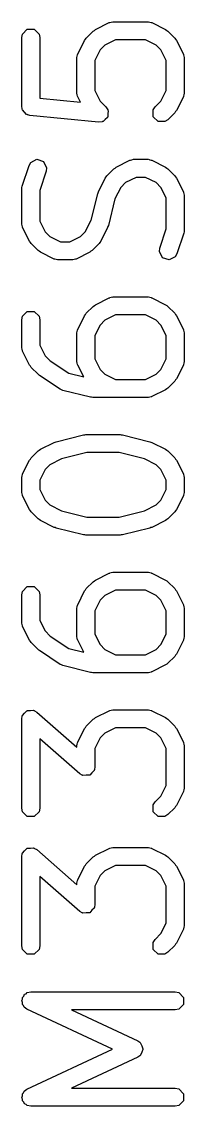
# Model space of a CAD drawing. Header units: inches. Extents: x -1.73 to 1.98, y -0.03 to 4.65.
# Drawn here: x -0.1766 to -0.1411, y 1.6639 to 1.9004 of the extents above; entities that cross this region are included whole.
import ezdxf

# ---------------------------------------------------------------- set-up
doc = ezdxf.new("R2010")
doc.units = ezdxf.units.IN
doc.header["$MEASUREMENT"] = 0
doc.layers.add('BLACK', color=250, linetype='CONTINUOUS')

msp = doc.modelspace()

# ---------------------------------------------------------------- linework, layer by layer
at = {"layer": 'BLACK', "linetype": 'CONTINUOUS'}
for p, q in [((-0.17643, 1.89764), (-0.17536, 1.89871)), ((-0.17536, 1.89871), (-0.17386, 1.89871)), ((-0.17386, 1.89871), (-0.17279, 1.89764)), ((-0.161, 1.89828), (-0.16074, 1.89846)), ((-0.16074, 1.89846), (-0.16049, 1.89865)), ((-0.16049, 1.89865), (-0.15749, 1.90015)), ((-0.15749, 1.90015), (-0.1574, 1.90017)), ((-0.1574, 1.90017), (-0.15737, 1.90021)), ((-0.15737, 1.90021), (-0.15706, 1.90027)), ((-0.15706, 1.90027), (-0.15675, 1.90035)), ((-0.15675, 1.90035), (-0.15671, 1.90034)), ((-0.15671, 1.90034), (-0.15661, 1.90036)), ((-0.15661, 1.90036), (-0.14911, 1.90036)), ((-0.14911, 1.90036), (-0.14902, 1.90034)), ((-0.14902, 1.90034), (-0.14897, 1.90035)), ((-0.14897, 1.90035), (-0.14867, 1.90027)), ((-0.14867, 1.90027), (-0.14836, 1.90021)), ((-0.14836, 1.90021), (-0.14833, 1.90017)), ((-0.14833, 1.90017), (-0.14823, 1.90015)), ((-0.14823, 1.90015), (-0.14523, 1.89865)), ((-0.14523, 1.89865), (-0.14498, 1.89846)), ((-0.14498, 1.89846), (-0.14472, 1.89828)), ((-0.17658, 1.89689), (-0.17643, 1.89764)), ((-0.17658, 1.88189), (-0.17658, 1.89689)), ((-0.17279, 1.89764), (-0.17264, 1.89689)), ((-0.17264, 1.89689), (-0.17264, 1.88367)), ((-0.16437, 1.89327), (-0.16287, 1.89627)), ((-0.16287, 1.89627), (-0.16268, 1.89652)), ((-0.16268, 1.89652), (-0.1625, 1.89678)), ((-0.1625, 1.89678), (-0.161, 1.89828)), ((-0.15615, 1.89642), (-0.15845, 1.89527)), ((-0.14958, 1.89642), (-0.15615, 1.89642)), ((-0.14728, 1.89527), (-0.14958, 1.89642)), ((-0.14472, 1.89828), (-0.14322, 1.89678)), ((-0.14322, 1.89678), (-0.14305, 1.89652)), ((-0.14305, 1.89652), (-0.14285, 1.89627)), ((-0.14285, 1.89627), (-0.14135, 1.89327)), ((-0.15949, 1.89422), (-0.16064, 1.89192)), ((-0.15845, 1.89527), (-0.15949, 1.89422)), ((-0.14623, 1.89422), (-0.14728, 1.89527)), ((-0.14508, 1.89192), (-0.14623, 1.89422)), ((-0.16458, 1.89253), (-0.16449, 1.89283)), ((-0.16456, 1.89249), (-0.16458, 1.89253)), ((-0.16458, 1.89239), (-0.16456, 1.89249)), ((-0.16458, 1.88489), (-0.16458, 1.89239)), ((-0.16449, 1.89283), (-0.16443, 1.89314)), ((-0.16443, 1.89314), (-0.1644, 1.89317)), ((-0.1644, 1.89317), (-0.16437, 1.89327)), ((-0.16064, 1.89192), (-0.16064, 1.88535)), ((-0.14508, 1.88535), (-0.14508, 1.89192)), ((-0.14135, 1.89327), (-0.14133, 1.89317)), ((-0.14133, 1.89317), (-0.1413, 1.89314)), ((-0.1413, 1.89314), (-0.14123, 1.89283)), ((-0.14123, 1.89283), (-0.14115, 1.89253)), ((-0.14115, 1.89253), (-0.14117, 1.89249)), ((-0.14117, 1.89249), (-0.14115, 1.89239)), ((-0.14115, 1.89239), (-0.14115, 1.88489)), ((-0.16456, 1.88479), (-0.16458, 1.88489)), ((-0.16458, 1.88475), (-0.16456, 1.88479)), ((-0.16449, 1.88445), (-0.16458, 1.88475)), ((-0.16443, 1.88414), (-0.16449, 1.88445)), ((-0.16064, 1.88535), (-0.15949, 1.88306)), ((-0.14623, 1.88306), (-0.14508, 1.88535)), ((-0.14123, 1.88445), (-0.1413, 1.88414)), ((-0.14115, 1.88475), (-0.14123, 1.88445)), ((-0.14115, 1.88489), (-0.14117, 1.88479)), ((-0.14117, 1.88479), (-0.14115, 1.88475)), ((-0.17649, 1.88142), (-0.17658, 1.88189)), ((-0.17264, 1.88367), (-0.16376, 1.88278)), ((-0.1644, 1.8841), (-0.16443, 1.88414)), ((-0.16437, 1.88401), (-0.1644, 1.8841)), ((-0.16376, 1.88278), (-0.16437, 1.88401)), ((-0.15949, 1.88306), (-0.15822, 1.88178)), ((-0.14751, 1.88178), (-0.14623, 1.88306)), ((-0.14135, 1.88401), (-0.14285, 1.88101)), ((-0.14133, 1.8841), (-0.14135, 1.88401)), ((-0.1413, 1.88414), (-0.14133, 1.8841)), ((-0.1765, 1.88132), (-0.17649, 1.88142)), ((-0.17646, 1.88127), (-0.1765, 1.88132)), ((-0.17643, 1.88114), (-0.17646, 1.88127)), ((-0.17596, 1.88067), (-0.17643, 1.88114)), ((-0.17554, 1.88016), (-0.17596, 1.88067)), ((-0.17541, 1.88011), (-0.17554, 1.88016)), ((-0.17536, 1.88007), (-0.17541, 1.88011)), ((-0.17527, 1.88007), (-0.17536, 1.88007)), ((-0.17481, 1.87993), (-0.17527, 1.88007)), ((-0.15981, 1.87843), (-0.17481, 1.87993)), ((-0.15788, 1.87946), (-0.15839, 1.87904)), ((-0.15822, 1.88178), (-0.15779, 1.88114)), ((-0.15787, 1.87956), (-0.15788, 1.87946)), ((-0.15779, 1.87964), (-0.15787, 1.87956)), ((-0.15779, 1.88114), (-0.15779, 1.88104)), ((-0.15779, 1.88104), (-0.15773, 1.88096)), ((-0.15773, 1.88096), (-0.15779, 1.8803)), ((-0.15779, 1.8803), (-0.15779, 1.87964)), ((-0.14793, 1.88114), (-0.14751, 1.88178)), ((-0.14793, 1.87964), (-0.14793, 1.88114)), ((-0.14687, 1.87857), (-0.14793, 1.87964)), ((-0.14322, 1.8805), (-0.14472, 1.879)), ((-0.14305, 1.88076), (-0.14322, 1.8805)), ((-0.14285, 1.88101), (-0.14305, 1.88076)), ((-0.15904, 1.87851), (-0.15981, 1.87843)), ((-0.15896, 1.87857), (-0.15904, 1.87851)), ((-0.15886, 1.87857), (-0.15896, 1.87857)), ((-0.15839, 1.87904), (-0.15886, 1.87857)), ((-0.14536, 1.87857), (-0.14687, 1.87857)), ((-0.14472, 1.879), (-0.14536, 1.87857)), ((-0.1746, 1.86968), (-0.17325, 1.87036)), ((-0.17325, 1.87036), (-0.17182, 1.86988)), ((-0.15599, 1.86865), (-0.15299, 1.87015)), ((-0.15299, 1.87015), (-0.1529, 1.87018)), ((-0.1529, 1.87018), (-0.15287, 1.87021)), ((-0.15287, 1.87021), (-0.15256, 1.87027)), ((-0.15256, 1.87027), (-0.15225, 1.87036)), ((-0.15225, 1.87036), (-0.15221, 1.87034)), ((-0.15221, 1.87034), (-0.15211, 1.87036)), ((-0.15211, 1.87036), (-0.14911, 1.87036)), ((-0.14911, 1.87036), (-0.14902, 1.87034)), ((-0.14902, 1.87034), (-0.14897, 1.87036)), ((-0.14897, 1.87036), (-0.14867, 1.87027)), ((-0.14867, 1.87027), (-0.14836, 1.87021)), ((-0.14836, 1.87021), (-0.14833, 1.87018)), ((-0.14833, 1.87018), (-0.14823, 1.87015)), ((-0.14823, 1.87015), (-0.14523, 1.86865)), ((-0.17648, 1.86451), (-0.17498, 1.86901)), ((-0.17498, 1.86901), (-0.1746, 1.86968)), ((-0.17124, 1.86777), (-0.17264, 1.86357)), ((-0.17182, 1.86988), (-0.17115, 1.86853)), ((-0.17115, 1.86853), (-0.17124, 1.86777)), ((-0.158, 1.86678), (-0.1565, 1.86828)), ((-0.1565, 1.86828), (-0.15624, 1.86846)), ((-0.15624, 1.86846), (-0.15599, 1.86865)), ((-0.14523, 1.86865), (-0.14498, 1.86846)), ((-0.14498, 1.86846), (-0.14472, 1.86828)), ((-0.14472, 1.86828), (-0.14322, 1.86678)), ((-0.15987, 1.86327), (-0.15837, 1.86627)), ((-0.15837, 1.86627), (-0.15818, 1.86652)), ((-0.15818, 1.86652), (-0.158, 1.86678)), ((-0.15395, 1.86527), (-0.15499, 1.86423)), ((-0.15165, 1.86642), (-0.15395, 1.86527)), ((-0.14958, 1.86642), (-0.15165, 1.86642)), ((-0.14728, 1.86527), (-0.14958, 1.86642)), ((-0.14623, 1.86423), (-0.14728, 1.86527)), ((-0.14322, 1.86678), (-0.14305, 1.86652)), ((-0.14305, 1.86652), (-0.14285, 1.86627)), ((-0.14285, 1.86627), (-0.14135, 1.86327)), ((-0.17658, 1.86389), (-0.17652, 1.8642)), ((-0.17658, 1.85639), (-0.17658, 1.86389)), ((-0.17652, 1.8642), (-0.17648, 1.86451)), ((-0.17264, 1.86357), (-0.17264, 1.85686)), ((-0.16002, 1.86287), (-0.15993, 1.86306)), ((-0.15993, 1.86306), (-0.15987, 1.86327)), ((-0.15499, 1.86423), (-0.15626, 1.86171)), ((-0.14508, 1.86193), (-0.14623, 1.86423)), ((-0.14135, 1.86327), (-0.14133, 1.86318)), ((-0.14133, 1.86318), (-0.1413, 1.86315)), ((-0.1413, 1.86315), (-0.14123, 1.86284)), ((-0.16147, 1.85708), (-0.16002, 1.86287)), ((-0.15626, 1.86171), (-0.1577, 1.85592)), ((-0.14508, 1.85521), (-0.14508, 1.86193)), ((-0.14123, 1.86284), (-0.14115, 1.86253)), ((-0.14115, 1.86253), (-0.14117, 1.86249)), ((-0.14117, 1.86249), (-0.14115, 1.86239)), ((-0.14115, 1.86239), (-0.14115, 1.85489)), ((-0.17656, 1.8563), (-0.17658, 1.85639)), ((-0.17657, 1.85625), (-0.17656, 1.8563)), ((-0.17649, 1.85595), (-0.17657, 1.85625)), ((-0.17643, 1.85564), (-0.17649, 1.85595)), ((-0.17264, 1.85686), (-0.17149, 1.85456)), ((-0.16273, 1.85456), (-0.16147, 1.85708)), ((-0.1577, 1.85592), (-0.15779, 1.85572)), ((-0.1764, 1.85561), (-0.17643, 1.85564)), ((-0.17637, 1.85551), (-0.1764, 1.85561)), ((-0.17487, 1.85251), (-0.17637, 1.85551)), ((-0.17149, 1.85456), (-0.17044, 1.85351)), ((-0.17044, 1.85351), (-0.16815, 1.85236)), ((-0.16608, 1.85236), (-0.16378, 1.85351)), ((-0.16378, 1.85351), (-0.16273, 1.85456)), ((-0.15785, 1.85551), (-0.15935, 1.85251)), ((-0.15779, 1.85572), (-0.15785, 1.85551)), ((-0.14648, 1.85102), (-0.14508, 1.85521)), ((-0.14125, 1.85427), (-0.14275, 1.84977)), ((-0.14121, 1.85458), (-0.14125, 1.85427)), ((-0.14115, 1.85489), (-0.14121, 1.85458)), ((-0.17468, 1.85226), (-0.17487, 1.85251)), ((-0.1745, 1.852), (-0.17468, 1.85226)), ((-0.173, 1.8505), (-0.1745, 1.852)), ((-0.16815, 1.85236), (-0.16608, 1.85236)), ((-0.15972, 1.852), (-0.16122, 1.8505)), ((-0.15954, 1.85226), (-0.15972, 1.852)), ((-0.15935, 1.85251), (-0.15954, 1.85226)), ((-0.17274, 1.85033), (-0.173, 1.8505)), ((-0.17249, 1.85013), (-0.17274, 1.85033)), ((-0.16949, 1.84863), (-0.17249, 1.85013)), ((-0.16173, 1.85013), (-0.16473, 1.84863)), ((-0.16148, 1.85033), (-0.16173, 1.85013)), ((-0.16122, 1.8505), (-0.16148, 1.85033)), ((-0.14658, 1.85025), (-0.14648, 1.85102)), ((-0.1459, 1.84891), (-0.14658, 1.85025)), ((-0.14447, 1.84843), (-0.1459, 1.84891)), ((-0.14313, 1.8491), (-0.14447, 1.84843)), ((-0.14275, 1.84977), (-0.14313, 1.8491)), ((-0.1694, 1.84861), (-0.16949, 1.84863)), ((-0.16936, 1.84858), (-0.1694, 1.84861)), ((-0.16906, 1.84851), (-0.16936, 1.84858)), ((-0.16875, 1.84843), (-0.16906, 1.84851)), ((-0.16871, 1.84844), (-0.16875, 1.84843)), ((-0.16861, 1.84843), (-0.16871, 1.84844)), ((-0.16561, 1.84843), (-0.16861, 1.84843)), ((-0.16551, 1.84844), (-0.16561, 1.84843)), ((-0.16547, 1.84843), (-0.16551, 1.84844)), ((-0.16517, 1.84851), (-0.16547, 1.84843)), ((-0.16486, 1.84858), (-0.16517, 1.84851)), ((-0.16483, 1.84861), (-0.16486, 1.84858)), ((-0.16473, 1.84863), (-0.16483, 1.84861)), ((-0.16049, 1.83866), (-0.15749, 1.84016)), ((-0.15749, 1.84016), (-0.1574, 1.84018)), ((-0.1574, 1.84018), (-0.15737, 1.84021)), ((-0.15737, 1.84021), (-0.15706, 1.84028)), ((-0.15706, 1.84028), (-0.15675, 1.84036)), ((-0.15675, 1.84036), (-0.15671, 1.84034)), ((-0.15671, 1.84034), (-0.15661, 1.84036)), ((-0.15661, 1.84036), (-0.14911, 1.84036)), ((-0.14911, 1.84036), (-0.14902, 1.84034)), ((-0.14902, 1.84034), (-0.14897, 1.84036)), ((-0.14897, 1.84036), (-0.14867, 1.84028)), ((-0.14867, 1.84028), (-0.14836, 1.84021)), ((-0.14836, 1.84021), (-0.14833, 1.84018)), ((-0.14833, 1.84018), (-0.14823, 1.84016)), ((-0.14823, 1.84016), (-0.14523, 1.83866)), ((-0.17643, 1.83615), (-0.17536, 1.83721)), ((-0.17536, 1.83721), (-0.17386, 1.83721)), ((-0.17386, 1.83721), (-0.17279, 1.83615)), ((-0.1625, 1.83679), (-0.161, 1.83829)), ((-0.161, 1.83829), (-0.16074, 1.83846)), ((-0.16074, 1.83846), (-0.16049, 1.83866)), ((-0.14523, 1.83866), (-0.14498, 1.83846)), ((-0.14498, 1.83846), (-0.14472, 1.83829)), ((-0.14472, 1.83829), (-0.14322, 1.83679)), ((-0.17658, 1.8354), (-0.17643, 1.83615)), ((-0.17658, 1.8294), (-0.17658, 1.8354)), ((-0.17279, 1.83615), (-0.17264, 1.8354)), ((-0.17264, 1.8354), (-0.17264, 1.82986)), ((-0.16437, 1.83328), (-0.16287, 1.83628)), ((-0.16287, 1.83628), (-0.16268, 1.83653)), ((-0.16268, 1.83653), (-0.1625, 1.83679)), ((-0.15845, 1.83528), (-0.15949, 1.83423)), ((-0.15615, 1.83643), (-0.15845, 1.83528)), ((-0.14958, 1.83643), (-0.15615, 1.83643)), ((-0.14728, 1.83528), (-0.14958, 1.83643)), ((-0.14623, 1.83423), (-0.14728, 1.83528)), ((-0.14322, 1.83679), (-0.14305, 1.83652)), ((-0.14305, 1.83652), (-0.14285, 1.83628)), ((-0.14285, 1.83628), (-0.14135, 1.83328)), ((-0.16458, 1.83254), (-0.16449, 1.83284)), ((-0.16456, 1.83249), (-0.16458, 1.83254)), ((-0.16458, 1.8324), (-0.16456, 1.83249)), ((-0.16458, 1.8264), (-0.16458, 1.8324)), ((-0.16449, 1.83284), (-0.16443, 1.83315)), ((-0.16443, 1.83315), (-0.1644, 1.83318)), ((-0.1644, 1.83318), (-0.16437, 1.83328)), ((-0.15949, 1.83423), (-0.16064, 1.83193)), ((-0.14508, 1.83193), (-0.14623, 1.83423)), ((-0.14135, 1.83328), (-0.14133, 1.83318)), ((-0.14133, 1.83318), (-0.1413, 1.83315)), ((-0.1413, 1.83315), (-0.14123, 1.83284)), ((-0.14123, 1.83284), (-0.14115, 1.83254)), ((-0.14115, 1.83254), (-0.14117, 1.83249)), ((-0.14117, 1.83249), (-0.14115, 1.8324)), ((-0.14115, 1.8324), (-0.14115, 1.8264)), ((-0.17264, 1.82986), (-0.17149, 1.82756)), ((-0.16064, 1.83193), (-0.16064, 1.82686)), ((-0.14508, 1.82686), (-0.14508, 1.83193)), ((-0.17656, 1.8293), (-0.17658, 1.8294)), ((-0.17657, 1.82926), (-0.17656, 1.8293)), ((-0.17649, 1.82895), (-0.17657, 1.82926)), ((-0.17643, 1.82864), (-0.17649, 1.82895)), ((-0.1764, 1.82861), (-0.17643, 1.82864)), ((-0.17637, 1.82852), (-0.1764, 1.82861)), ((-0.17487, 1.82552), (-0.17637, 1.82852)), ((-0.17149, 1.82756), (-0.17036, 1.82643)), ((-0.17468, 1.82527), (-0.17487, 1.82552)), ((-0.1745, 1.825), (-0.17468, 1.82527)), ((-0.17036, 1.82643), (-0.1663, 1.82372)), ((-0.16456, 1.8263), (-0.16458, 1.8264)), ((-0.16458, 1.82626), (-0.16456, 1.8263)), ((-0.16449, 1.82595), (-0.16458, 1.82626)), ((-0.16443, 1.82564), (-0.16449, 1.82595)), ((-0.1644, 1.82561), (-0.16443, 1.82564)), ((-0.16437, 1.82552), (-0.1644, 1.82561)), ((-0.16307, 1.82292), (-0.16437, 1.82552)), ((-0.16064, 1.82686), (-0.15949, 1.82456)), ((-0.14623, 1.82456), (-0.14508, 1.82686)), ((-0.14135, 1.82552), (-0.14285, 1.82252)), ((-0.14133, 1.82561), (-0.14135, 1.82552)), ((-0.1413, 1.82564), (-0.14133, 1.82561)), ((-0.14123, 1.82595), (-0.1413, 1.82564)), ((-0.14115, 1.82626), (-0.14123, 1.82595)), ((-0.14115, 1.8264), (-0.14117, 1.8263)), ((-0.14117, 1.8263), (-0.14115, 1.82626)), ((-0.173, 1.8235), (-0.1745, 1.825)), ((-0.17284, 1.8234), (-0.173, 1.8235)), ((-0.1727, 1.82326), (-0.17284, 1.8234)), ((-0.1682, 1.82026), (-0.1727, 1.82326)), ((-0.1663, 1.82372), (-0.16307, 1.82292)), ((-0.15949, 1.82456), (-0.15845, 1.82352)), ((-0.15845, 1.82352), (-0.15615, 1.82237)), ((-0.14958, 1.82237), (-0.14728, 1.82352)), ((-0.14728, 1.82352), (-0.14623, 1.82456)), ((-0.15615, 1.82237), (-0.14958, 1.82237)), ((-0.14472, 1.82051), (-0.14498, 1.82033)), ((-0.14322, 1.82201), (-0.14472, 1.82051)), ((-0.14305, 1.82227), (-0.14322, 1.82201)), ((-0.14285, 1.82252), (-0.14305, 1.82227)), ((-0.16789, 1.82013), (-0.1682, 1.82026)), ((-0.16759, 1.81999), (-0.16789, 1.82013)), ((-0.16159, 1.81849), (-0.16759, 1.81999)), ((-0.16135, 1.81848), (-0.16159, 1.81849)), ((-0.16111, 1.81843), (-0.16135, 1.81848)), ((-0.14911, 1.81843), (-0.16111, 1.81843)), ((-0.14902, 1.81845), (-0.14911, 1.81843)), ((-0.14897, 1.81843), (-0.14902, 1.81845)), ((-0.14867, 1.81852), (-0.14897, 1.81843)), ((-0.14836, 1.81858), (-0.14867, 1.81852)), ((-0.14833, 1.81861), (-0.14836, 1.81858)), ((-0.14823, 1.81864), (-0.14833, 1.81861)), ((-0.14523, 1.82014), (-0.14823, 1.81864)), ((-0.14498, 1.82033), (-0.14523, 1.82014)), ((-0.17249, 1.80716), (-0.16949, 1.80866)), ((-0.16949, 1.80866), (-0.16928, 1.80872)), ((-0.16928, 1.80872), (-0.16909, 1.80881)), ((-0.16909, 1.80881), (-0.16309, 1.81031)), ((-0.16309, 1.81031), (-0.16285, 1.81032)), ((-0.16285, 1.81032), (-0.16261, 1.81037)), ((-0.16261, 1.81037), (-0.15511, 1.81037)), ((-0.15511, 1.81037), (-0.15488, 1.81032)), ((-0.15488, 1.81032), (-0.15464, 1.81031)), ((-0.15464, 1.81031), (-0.14864, 1.80881)), ((-0.14864, 1.80881), (-0.14844, 1.80872)), ((-0.14844, 1.80872), (-0.14823, 1.80866)), ((-0.14823, 1.80866), (-0.14523, 1.80716)), ((-0.1745, 1.80529), (-0.173, 1.80679)), ((-0.173, 1.80679), (-0.17274, 1.80697)), ((-0.17274, 1.80697), (-0.17249, 1.80716)), ((-0.16237, 1.80643), (-0.16792, 1.80504)), ((-0.15536, 1.80643), (-0.16237, 1.80643)), ((-0.1498, 1.80504), (-0.15536, 1.80643)), ((-0.14523, 1.80716), (-0.14498, 1.80697)), ((-0.14498, 1.80697), (-0.14472, 1.80679)), ((-0.14472, 1.80679), (-0.14322, 1.80529)), ((-0.17637, 1.80178), (-0.17487, 1.80478)), ((-0.17487, 1.80478), (-0.17468, 1.80503)), ((-0.17468, 1.80503), (-0.1745, 1.80529)), ((-0.16792, 1.80504), (-0.17044, 1.80378)), ((-0.14728, 1.80378), (-0.1498, 1.80504)), ((-0.14322, 1.80529), (-0.14305, 1.80503)), ((-0.14305, 1.80503), (-0.14285, 1.80478)), ((-0.14285, 1.80478), (-0.14135, 1.80178)), ((-0.17649, 1.80134), (-0.17643, 1.80165)), ((-0.17643, 1.80165), (-0.1764, 1.80169)), ((-0.1764, 1.80169), (-0.17637, 1.80178)), ((-0.17149, 1.80273), (-0.17264, 1.80044)), ((-0.17044, 1.80378), (-0.17149, 1.80273)), ((-0.14623, 1.80273), (-0.14728, 1.80378)), ((-0.14508, 1.80044), (-0.14623, 1.80273)), ((-0.14135, 1.80178), (-0.14133, 1.80169)), ((-0.14133, 1.80169), (-0.1413, 1.80165)), ((-0.1413, 1.80165), (-0.14123, 1.80134)), ((-0.17658, 1.8009), (-0.17656, 1.801)), ((-0.17658, 1.7979), (-0.17658, 1.8009)), ((-0.17657, 1.80104), (-0.17649, 1.80134)), ((-0.17656, 1.801), (-0.17657, 1.80104)), ((-0.17264, 1.80044), (-0.17264, 1.79836)), ((-0.14508, 1.79836), (-0.14508, 1.80044)), ((-0.14123, 1.80134), (-0.14115, 1.80104)), ((-0.14115, 1.80104), (-0.14117, 1.801)), ((-0.14117, 1.801), (-0.14115, 1.8009)), ((-0.14115, 1.8009), (-0.14115, 1.7979)), ((-0.17656, 1.7978), (-0.17658, 1.7979)), ((-0.17657, 1.79776), (-0.17656, 1.7978)), ((-0.17649, 1.79746), (-0.17657, 1.79776)), ((-0.17643, 1.79715), (-0.17649, 1.79746)), ((-0.1764, 1.79712), (-0.17643, 1.79715)), ((-0.17637, 1.79702), (-0.1764, 1.79712)), ((-0.17487, 1.79402), (-0.17637, 1.79702)), ((-0.17264, 1.79836), (-0.17149, 1.79607)), ((-0.14623, 1.79607), (-0.14508, 1.79836)), ((-0.14135, 1.79702), (-0.14285, 1.79402)), ((-0.14133, 1.79712), (-0.14135, 1.79702)), ((-0.1413, 1.79715), (-0.14133, 1.79712)), ((-0.14123, 1.79746), (-0.1413, 1.79715)), ((-0.14115, 1.79776), (-0.14123, 1.79746)), ((-0.14115, 1.7979), (-0.14117, 1.7978)), ((-0.14117, 1.7978), (-0.14115, 1.79776)), ((-0.17149, 1.79607), (-0.17044, 1.79502)), ((-0.17044, 1.79502), (-0.16792, 1.79376)), ((-0.1498, 1.79376), (-0.14728, 1.79502)), ((-0.14728, 1.79502), (-0.14623, 1.79607)), ((-0.17468, 1.79377), (-0.17487, 1.79402)), ((-0.1745, 1.79351), (-0.17468, 1.79377)), ((-0.173, 1.79201), (-0.1745, 1.79351)), ((-0.17274, 1.79183), (-0.173, 1.79201)), ((-0.16792, 1.79376), (-0.16237, 1.79237)), ((-0.16237, 1.79237), (-0.15536, 1.79237)), ((-0.15536, 1.79237), (-0.1498, 1.79376)), ((-0.14472, 1.79201), (-0.14498, 1.79183)), ((-0.14322, 1.79351), (-0.14472, 1.79201)), ((-0.14305, 1.79377), (-0.14322, 1.79351)), ((-0.14285, 1.79402), (-0.14305, 1.79377)), ((-0.17249, 1.79164), (-0.17274, 1.79183)), ((-0.16949, 1.79014), (-0.17249, 1.79164)), ((-0.16928, 1.79008), (-0.16949, 1.79014)), ((-0.16909, 1.78999), (-0.16928, 1.79008)), ((-0.16309, 1.78849), (-0.16909, 1.78999)), ((-0.14864, 1.78999), (-0.15464, 1.78849)), ((-0.14844, 1.79008), (-0.14864, 1.78999)), ((-0.14823, 1.79014), (-0.14844, 1.79008)), ((-0.14523, 1.79164), (-0.14823, 1.79014)), ((-0.14498, 1.79183), (-0.14523, 1.79164)), ((-0.16285, 1.78848), (-0.16309, 1.78849)), ((-0.16261, 1.78843), (-0.16285, 1.78848)), ((-0.15511, 1.78843), (-0.16261, 1.78843)), ((-0.15488, 1.78848), (-0.15511, 1.78843)), ((-0.15464, 1.78849), (-0.15488, 1.78848)), ((-0.16049, 1.77866), (-0.15749, 1.78016)), ((-0.15749, 1.78016), (-0.1574, 1.78019)), ((-0.1574, 1.78019), (-0.15737, 1.78022)), ((-0.15737, 1.78022), (-0.15706, 1.78028)), ((-0.15706, 1.78028), (-0.15675, 1.78037)), ((-0.15675, 1.78037), (-0.15671, 1.78035)), ((-0.15671, 1.78035), (-0.15661, 1.78037)), ((-0.15661, 1.78037), (-0.14911, 1.78037)), ((-0.14911, 1.78037), (-0.14902, 1.78035)), ((-0.14902, 1.78035), (-0.14897, 1.78037)), ((-0.14897, 1.78037), (-0.14867, 1.78028)), ((-0.14867, 1.78028), (-0.14836, 1.78022)), ((-0.14836, 1.78022), (-0.14833, 1.78019)), ((-0.14833, 1.78019), (-0.14823, 1.78016)), ((-0.14823, 1.78016), (-0.14523, 1.77866)), ((-0.1625, 1.7768), (-0.161, 1.77829)), ((-0.161, 1.77829), (-0.16074, 1.77847)), ((-0.16074, 1.77847), (-0.16049, 1.77866)), ((-0.14523, 1.77866), (-0.14498, 1.77847)), ((-0.14498, 1.77847), (-0.14472, 1.77829)), ((-0.14472, 1.77829), (-0.14322, 1.7768)), ((-0.17658, 1.7754), (-0.17643, 1.77616)), ((-0.17643, 1.77616), (-0.17536, 1.77722)), ((-0.17536, 1.77722), (-0.17386, 1.77722)), ((-0.17386, 1.77722), (-0.17279, 1.77616)), ((-0.17279, 1.77616), (-0.17264, 1.7754)), ((-0.16437, 1.77328), (-0.16287, 1.77628)), ((-0.16287, 1.77628), (-0.16268, 1.77653)), ((-0.16268, 1.77653), (-0.1625, 1.7768)), ((-0.15615, 1.77643), (-0.15845, 1.77529)), ((-0.14958, 1.77643), (-0.15615, 1.77643)), ((-0.14728, 1.77529), (-0.14958, 1.77643)), ((-0.14322, 1.7768), (-0.14305, 1.77653)), ((-0.14305, 1.77653), (-0.14285, 1.77628)), ((-0.14285, 1.77628), (-0.14135, 1.77328)), ((-0.17658, 1.7694), (-0.17658, 1.7754)), ((-0.17264, 1.7754), (-0.17264, 1.76987)), ((-0.16449, 1.77285), (-0.16443, 1.77316)), ((-0.16443, 1.77316), (-0.1644, 1.77319)), ((-0.1644, 1.77319), (-0.16437, 1.77328)), ((-0.15949, 1.77424), (-0.16064, 1.77194)), ((-0.15845, 1.77529), (-0.15949, 1.77424)), ((-0.14623, 1.77424), (-0.14728, 1.77529)), ((-0.14508, 1.77194), (-0.14623, 1.77424)), ((-0.14135, 1.77328), (-0.14133, 1.77319)), ((-0.14133, 1.77319), (-0.1413, 1.77316)), ((-0.1413, 1.77316), (-0.14123, 1.77285)), ((-0.16458, 1.77254), (-0.16449, 1.77285)), ((-0.16456, 1.7725), (-0.16458, 1.77254)), ((-0.16458, 1.7724), (-0.16456, 1.7725)), ((-0.16458, 1.7664), (-0.16458, 1.7724)), ((-0.16064, 1.77194), (-0.16064, 1.76687)), ((-0.14508, 1.76687), (-0.14508, 1.77194)), ((-0.14123, 1.77285), (-0.14115, 1.77254)), ((-0.14115, 1.77254), (-0.14117, 1.7725)), ((-0.14117, 1.7725), (-0.14115, 1.7724)), ((-0.14115, 1.7724), (-0.14115, 1.7664)), ((-0.17656, 1.76931), (-0.17658, 1.7694)), ((-0.17657, 1.76926), (-0.17656, 1.76931)), ((-0.17649, 1.76896), (-0.17657, 1.76926)), ((-0.17643, 1.76865), (-0.17649, 1.76896)), ((-0.1764, 1.76862), (-0.17643, 1.76865)), ((-0.17637, 1.76852), (-0.1764, 1.76862)), ((-0.17487, 1.76552), (-0.17637, 1.76852)), ((-0.17264, 1.76987), (-0.17149, 1.76757)), ((-0.17149, 1.76757), (-0.17036, 1.76643)), ((-0.17036, 1.76643), (-0.1663, 1.76373)), ((-0.16456, 1.76631), (-0.16458, 1.7664)), ((-0.16458, 1.76626), (-0.16456, 1.76631)), ((-0.16449, 1.76596), (-0.16458, 1.76626)), ((-0.16064, 1.76687), (-0.15949, 1.76457)), ((-0.14623, 1.76457), (-0.14508, 1.76687)), ((-0.14115, 1.76626), (-0.14123, 1.76596)), ((-0.14115, 1.7664), (-0.14117, 1.76631)), ((-0.14117, 1.76631), (-0.14115, 1.76626)), ((-0.17468, 1.76527), (-0.17487, 1.76552)), ((-0.1745, 1.76501), (-0.17468, 1.76527)), ((-0.173, 1.76351), (-0.1745, 1.76501)), ((-0.1663, 1.76373), (-0.16307, 1.76292)), ((-0.16443, 1.76565), (-0.16449, 1.76596)), ((-0.1644, 1.76562), (-0.16443, 1.76565)), ((-0.16437, 1.76552), (-0.1644, 1.76562)), ((-0.16307, 1.76292), (-0.16437, 1.76552)), ((-0.15949, 1.76457), (-0.15845, 1.76352)), ((-0.14728, 1.76352), (-0.14623, 1.76457)), ((-0.14135, 1.76552), (-0.14285, 1.76252)), ((-0.14133, 1.76562), (-0.14135, 1.76552)), ((-0.1413, 1.76565), (-0.14133, 1.76562)), ((-0.14123, 1.76596), (-0.1413, 1.76565)), ((-0.17284, 1.7634), (-0.173, 1.76351)), ((-0.1727, 1.76327), (-0.17284, 1.7634)), ((-0.1682, 1.76027), (-0.1727, 1.76327)), ((-0.15845, 1.76352), (-0.15615, 1.76237)), ((-0.15615, 1.76237), (-0.14958, 1.76237)), ((-0.14958, 1.76237), (-0.14728, 1.76352)), ((-0.14322, 1.76201), (-0.14472, 1.76051)), ((-0.14305, 1.76228), (-0.14322, 1.76201)), ((-0.14285, 1.76252), (-0.14305, 1.76228)), ((-0.16789, 1.76014), (-0.1682, 1.76027)), ((-0.16759, 1.76), (-0.16789, 1.76014)), ((-0.16159, 1.7585), (-0.16759, 1.76)), ((-0.14523, 1.76014), (-0.14823, 1.75864)), ((-0.14498, 1.76034), (-0.14523, 1.76014)), ((-0.14472, 1.76051), (-0.14498, 1.76034)), ((-0.16135, 1.75848), (-0.16159, 1.7585)), ((-0.16111, 1.75844), (-0.16135, 1.75848)), ((-0.14911, 1.75844), (-0.16111, 1.75844)), ((-0.14902, 1.75846), (-0.14911, 1.75844)), ((-0.14897, 1.75844), (-0.14902, 1.75846)), ((-0.14867, 1.75852), (-0.14897, 1.75844)), ((-0.14836, 1.75859), (-0.14867, 1.75852)), ((-0.14833, 1.75862), (-0.14836, 1.75859)), ((-0.14823, 1.75864), (-0.14833, 1.75862)), ((-0.17643, 1.74916), (-0.17594, 1.74965)), ((-0.17594, 1.74965), (-0.17548, 1.75017)), ((-0.17548, 1.75017), (-0.17541, 1.75018)), ((-0.17541, 1.75018), (-0.17536, 1.75023)), ((-0.17536, 1.75023), (-0.17467, 1.75023)), ((-0.17467, 1.75023), (-0.17398, 1.75027)), ((-0.17398, 1.75027), (-0.1739, 1.75023)), ((-0.1739, 1.75023), (-0.17386, 1.75023)), ((-0.17386, 1.75023), (-0.1738, 1.75017)), ((-0.1738, 1.75017), (-0.17331, 1.74989)), ((-0.17331, 1.74989), (-0.16458, 1.74225)), ((-0.16049, 1.74867), (-0.15749, 1.75017)), ((-0.15749, 1.75017), (-0.1574, 1.75019)), ((-0.1574, 1.75019), (-0.15737, 1.75023)), ((-0.15737, 1.75023), (-0.15706, 1.75029)), ((-0.15706, 1.75029), (-0.15675, 1.75037)), ((-0.15675, 1.75037), (-0.15671, 1.75036)), ((-0.15671, 1.75036), (-0.15661, 1.75037)), ((-0.15661, 1.75037), (-0.14911, 1.75037)), ((-0.14911, 1.75037), (-0.14902, 1.75036)), ((-0.14902, 1.75036), (-0.14897, 1.75037)), ((-0.14897, 1.75037), (-0.14867, 1.75029)), ((-0.14867, 1.75029), (-0.14836, 1.75023)), ((-0.14836, 1.75023), (-0.14833, 1.75019)), ((-0.14833, 1.75019), (-0.14823, 1.75017)), ((-0.14823, 1.75017), (-0.14523, 1.74867)), ((-0.17658, 1.74841), (-0.17647, 1.74896)), ((-0.17658, 1.72891), (-0.17658, 1.74841)), ((-0.17648, 1.74904), (-0.17645, 1.74907)), ((-0.17647, 1.74896), (-0.17648, 1.74904)), ((-0.17645, 1.74907), (-0.17643, 1.74916)), ((-0.1625, 1.7468), (-0.161, 1.7483)), ((-0.161, 1.7483), (-0.16074, 1.74847)), ((-0.16074, 1.74847), (-0.16049, 1.74867)), ((-0.14523, 1.74867), (-0.14498, 1.74847)), ((-0.14498, 1.74847), (-0.14472, 1.7483)), ((-0.14472, 1.7483), (-0.14322, 1.7468)), ((-0.16437, 1.74329), (-0.16287, 1.74629)), ((-0.16287, 1.74629), (-0.16268, 1.74654)), ((-0.16268, 1.74654), (-0.1625, 1.7468)), ((-0.15845, 1.74529), (-0.15949, 1.74424)), ((-0.15615, 1.74644), (-0.15845, 1.74529)), ((-0.14958, 1.74644), (-0.15615, 1.74644)), ((-0.14728, 1.74529), (-0.14958, 1.74644)), ((-0.14623, 1.74424), (-0.14728, 1.74529)), ((-0.14322, 1.7468), (-0.14305, 1.74654)), ((-0.14305, 1.74654), (-0.14285, 1.74629)), ((-0.14285, 1.74629), (-0.14135, 1.74329)), ((-0.16391, 1.73643), (-0.17264, 1.74407)), ((-0.17264, 1.74407), (-0.17264, 1.72891)), ((-0.16458, 1.74255), (-0.16449, 1.74285)), ((-0.16456, 1.7425), (-0.16458, 1.74255)), ((-0.16458, 1.74241), (-0.16456, 1.7425)), ((-0.16458, 1.74225), (-0.16458, 1.74241)), ((-0.16449, 1.74285), (-0.16443, 1.74316)), ((-0.16443, 1.74316), (-0.1644, 1.74319)), ((-0.1644, 1.74319), (-0.16437, 1.74329)), ((-0.15949, 1.74424), (-0.16064, 1.74194)), ((-0.14508, 1.74194), (-0.14623, 1.74424)), ((-0.14135, 1.74329), (-0.14133, 1.74319)), ((-0.14133, 1.74319), (-0.1413, 1.74316)), ((-0.1413, 1.74316), (-0.14123, 1.74285)), ((-0.14123, 1.74285), (-0.14115, 1.74255)), ((-0.14115, 1.74255), (-0.14117, 1.7425)), ((-0.14117, 1.7425), (-0.14115, 1.74241)), ((-0.14115, 1.74241), (-0.14115, 1.73341)), ((-0.16064, 1.74194), (-0.16064, 1.73791)), ((-0.14508, 1.73387), (-0.14508, 1.74194)), ((-0.16064, 1.73791), (-0.16075, 1.73736)), ((-0.16342, 1.73615), (-0.16391, 1.73643)), ((-0.16337, 1.73609), (-0.16342, 1.73615)), ((-0.16332, 1.73609), (-0.16337, 1.73609)), ((-0.16324, 1.73604), (-0.16332, 1.73609)), ((-0.16255, 1.73609), (-0.16324, 1.73604)), ((-0.16186, 1.73609), (-0.16255, 1.73609)), ((-0.16181, 1.73614), (-0.16186, 1.73609)), ((-0.16174, 1.73614), (-0.16181, 1.73614)), ((-0.16128, 1.73666), (-0.16174, 1.73614)), ((-0.16079, 1.73715), (-0.16128, 1.73666)), ((-0.16078, 1.73725), (-0.16079, 1.73715)), ((-0.16075, 1.73728), (-0.16078, 1.73725)), ((-0.16075, 1.73736), (-0.16075, 1.73728)), ((-0.14623, 1.73157), (-0.14508, 1.73387)), ((-0.14123, 1.73296), (-0.1413, 1.73266)), ((-0.14115, 1.73327), (-0.14123, 1.73296)), ((-0.14115, 1.73341), (-0.14117, 1.73331)), ((-0.14117, 1.73331), (-0.14115, 1.73327)), ((-0.14751, 1.7303), (-0.14623, 1.73157)), ((-0.14135, 1.73253), (-0.14285, 1.72953)), ((-0.14133, 1.73262), (-0.14135, 1.73253)), ((-0.1413, 1.73266), (-0.14133, 1.73262)), ((-0.17643, 1.72816), (-0.17658, 1.72891)), ((-0.17536, 1.72709), (-0.17643, 1.72816)), ((-0.17279, 1.72816), (-0.17386, 1.72709)), ((-0.17264, 1.72891), (-0.17279, 1.72816)), ((-0.14793, 1.72966), (-0.14751, 1.7303)), ((-0.14793, 1.72816), (-0.14793, 1.72966)), ((-0.14687, 1.72709), (-0.14793, 1.72816)), ((-0.14322, 1.72902), (-0.14472, 1.72752)), ((-0.14305, 1.72928), (-0.14322, 1.72902)), ((-0.14285, 1.72953), (-0.14305, 1.72928)), ((-0.17386, 1.72709), (-0.17536, 1.72709)), ((-0.14536, 1.72709), (-0.14687, 1.72709)), ((-0.14472, 1.72752), (-0.14536, 1.72709)), ((-0.17658, 1.71841), (-0.17647, 1.71896)), ((-0.17648, 1.71904), (-0.17645, 1.71907)), ((-0.17647, 1.71896), (-0.17648, 1.71904)), ((-0.17645, 1.71907), (-0.17643, 1.71916)), ((-0.17643, 1.71916), (-0.17594, 1.71965)), ((-0.17594, 1.71965), (-0.17548, 1.72017)), ((-0.17548, 1.72017), (-0.17541, 1.72018)), ((-0.17541, 1.72018), (-0.17536, 1.72023)), ((-0.17536, 1.72023), (-0.17467, 1.72023)), ((-0.17467, 1.72023), (-0.17398, 1.72027)), ((-0.17398, 1.72027), (-0.1739, 1.72023)), ((-0.1739, 1.72023), (-0.17386, 1.72023)), ((-0.17386, 1.72023), (-0.1738, 1.72017)), ((-0.1738, 1.72017), (-0.17331, 1.71989)), ((-0.17331, 1.71989), (-0.16458, 1.71225)), ((-0.16049, 1.71867), (-0.15749, 1.72017)), ((-0.15749, 1.72017), (-0.1574, 1.7202)), ((-0.1574, 1.7202), (-0.15737, 1.72023)), ((-0.15737, 1.72023), (-0.15706, 1.72029)), ((-0.15706, 1.72029), (-0.15675, 1.72037)), ((-0.15675, 1.72037), (-0.15671, 1.72036)), ((-0.15671, 1.72036), (-0.15661, 1.72038)), ((-0.15661, 1.72038), (-0.14911, 1.72038)), ((-0.14911, 1.72038), (-0.14902, 1.72036)), ((-0.14902, 1.72036), (-0.14897, 1.72037)), ((-0.14897, 1.72037), (-0.14867, 1.72029)), ((-0.14867, 1.72029), (-0.14836, 1.72023)), ((-0.14836, 1.72023), (-0.14833, 1.7202)), ((-0.14833, 1.7202), (-0.14823, 1.72017)), ((-0.14823, 1.72017), (-0.14523, 1.71867)), ((-0.17658, 1.69891), (-0.17658, 1.71841)), ((-0.16287, 1.71629), (-0.16268, 1.71654)), ((-0.16268, 1.71654), (-0.1625, 1.7168)), ((-0.1625, 1.7168), (-0.161, 1.7183)), ((-0.161, 1.7183), (-0.16074, 1.71848)), ((-0.16074, 1.71848), (-0.16049, 1.71867)), ((-0.15615, 1.71644), (-0.15845, 1.71529)), ((-0.14958, 1.71644), (-0.15615, 1.71644)), ((-0.14728, 1.71529), (-0.14958, 1.71644)), ((-0.14523, 1.71867), (-0.14498, 1.71848)), ((-0.14498, 1.71848), (-0.14472, 1.7183)), ((-0.14472, 1.7183), (-0.14322, 1.7168)), ((-0.14322, 1.7168), (-0.14305, 1.71654)), ((-0.14305, 1.71654), (-0.14285, 1.71629)), ((-0.16391, 1.70643), (-0.17264, 1.71407)), ((-0.17264, 1.71407), (-0.17264, 1.69891)), ((-0.16437, 1.71329), (-0.16287, 1.71629)), ((-0.15949, 1.71424), (-0.16064, 1.71195)), ((-0.15845, 1.71529), (-0.15949, 1.71424)), ((-0.14623, 1.71424), (-0.14728, 1.71529)), ((-0.14508, 1.71195), (-0.14623, 1.71424)), ((-0.14285, 1.71629), (-0.14135, 1.71329)), ((-0.16458, 1.71255), (-0.16449, 1.71285)), ((-0.16456, 1.71251), (-0.16458, 1.71255)), ((-0.16458, 1.71241), (-0.16456, 1.71251)), ((-0.16458, 1.71225), (-0.16458, 1.71241)), ((-0.16449, 1.71285), (-0.16443, 1.71316)), ((-0.16443, 1.71316), (-0.1644, 1.7132)), ((-0.1644, 1.7132), (-0.16437, 1.71329)), ((-0.16064, 1.71195), (-0.16064, 1.70791)), ((-0.14508, 1.70388), (-0.14508, 1.71195)), ((-0.14135, 1.71329), (-0.14133, 1.7132)), ((-0.14133, 1.7132), (-0.1413, 1.71316)), ((-0.1413, 1.71316), (-0.14123, 1.71285)), ((-0.14123, 1.71285), (-0.14115, 1.71255)), ((-0.14115, 1.71255), (-0.14117, 1.71251)), ((-0.14117, 1.71251), (-0.14115, 1.71241)), ((-0.14115, 1.71241), (-0.14115, 1.70341)), ((-0.16079, 1.70716), (-0.16128, 1.70667)), ((-0.16078, 1.70725), (-0.16079, 1.70716)), ((-0.16075, 1.70728), (-0.16078, 1.70725)), ((-0.16064, 1.70791), (-0.16075, 1.70736)), ((-0.16075, 1.70736), (-0.16075, 1.70728)), ((-0.16342, 1.70615), (-0.16391, 1.70643)), ((-0.16337, 1.70609), (-0.16342, 1.70615)), ((-0.16332, 1.70609), (-0.16337, 1.70609)), ((-0.16324, 1.70605), (-0.16332, 1.70609)), ((-0.16255, 1.70609), (-0.16324, 1.70605)), ((-0.16186, 1.70609), (-0.16255, 1.70609)), ((-0.16181, 1.70614), (-0.16186, 1.70609)), ((-0.16174, 1.70615), (-0.16181, 1.70614)), ((-0.16128, 1.70667), (-0.16174, 1.70615)), ((-0.14623, 1.70158), (-0.14508, 1.70388)), ((-0.14135, 1.70253), (-0.14285, 1.69953)), ((-0.14133, 1.70263), (-0.14135, 1.70253)), ((-0.1413, 1.70266), (-0.14133, 1.70263)), ((-0.14123, 1.70297), (-0.1413, 1.70266)), ((-0.14115, 1.70327), (-0.14123, 1.70297)), ((-0.14115, 1.70341), (-0.14117, 1.70332)), ((-0.14117, 1.70332), (-0.14115, 1.70327)), ((-0.14793, 1.69967), (-0.14751, 1.7003)), ((-0.14751, 1.7003), (-0.14623, 1.70158)), ((-0.17643, 1.69816), (-0.17658, 1.69891)), ((-0.17536, 1.69709), (-0.17643, 1.69816)), ((-0.17279, 1.69816), (-0.17386, 1.69709)), ((-0.17264, 1.69891), (-0.17279, 1.69816)), ((-0.14793, 1.69816), (-0.14793, 1.69967)), ((-0.14687, 1.69709), (-0.14793, 1.69816)), ((-0.14472, 1.69752), (-0.14536, 1.69709)), ((-0.14322, 1.69902), (-0.14472, 1.69752)), ((-0.14305, 1.69928), (-0.14322, 1.69902)), ((-0.14285, 1.69953), (-0.14305, 1.69928)), ((-0.17386, 1.69709), (-0.17536, 1.69709)), ((-0.14536, 1.69709), (-0.14687, 1.69709)), ((-0.17643, 1.68767), (-0.17612, 1.68797)), ((-0.17612, 1.68797), (-0.17594, 1.68837)), ((-0.17594, 1.68837), (-0.17561, 1.68849)), ((-0.17561, 1.68849), (-0.17536, 1.68873)), ((-0.17536, 1.68873), (-0.17461, 1.68888)), ((-0.17461, 1.68888), (-0.14311, 1.68888)), ((-0.14311, 1.68888), (-0.14236, 1.68873)), ((-0.14236, 1.68873), (-0.1413, 1.68767)), ((-0.17658, 1.687), (-0.17643, 1.68732)), ((-0.17643, 1.68659), (-0.17658, 1.687)), ((-0.17643, 1.68732), (-0.17643, 1.68767)), ((-0.17643, 1.68616), (-0.17643, 1.68659)), ((-0.17618, 1.68591), (-0.17643, 1.68616)), ((-0.17606, 1.68558), (-0.17618, 1.68591)), ((-0.1413, 1.68616), (-0.14236, 1.6851)), ((-0.1413, 1.68767), (-0.1413, 1.68616)), ((-0.17544, 1.68513), (-0.17606, 1.68558)), ((-0.15677, 1.67642), (-0.17544, 1.68513)), ((-0.14311, 1.68495), (-0.16574, 1.68495)), ((-0.16574, 1.68495), (-0.15128, 1.6782)), ((-0.14236, 1.6851), (-0.14311, 1.68495)), ((-0.17544, 1.6677), (-0.15677, 1.67642)), ((-0.15128, 1.6782), (-0.15087, 1.6779)), ((-0.15087, 1.6779), (-0.15078, 1.67787)), ((-0.15078, 1.67787), (-0.15076, 1.67782)), ((-0.15076, 1.67782), (-0.15066, 1.67774)), ((-0.15066, 1.67774), (-0.15043, 1.67711)), ((-0.15043, 1.67711), (-0.15015, 1.6765)), ((-0.15015, 1.67633), (-0.15043, 1.67572)), ((-0.15015, 1.6765), (-0.15018, 1.67642)), ((-0.15018, 1.67642), (-0.15015, 1.67633)), ((-0.15128, 1.67463), (-0.16574, 1.66789)), ((-0.15087, 1.67493), (-0.15128, 1.67463)), ((-0.15078, 1.67496), (-0.15087, 1.67493)), ((-0.15076, 1.67501), (-0.15078, 1.67496)), ((-0.15066, 1.67509), (-0.15076, 1.67501)), ((-0.15043, 1.67572), (-0.15066, 1.67509)), ((-0.17643, 1.66667), (-0.17618, 1.66692)), ((-0.17618, 1.66692), (-0.17606, 1.66725)), ((-0.17606, 1.66725), (-0.17544, 1.6677)), ((-0.16574, 1.66789), (-0.14311, 1.66789)), ((-0.14311, 1.66789), (-0.14236, 1.66774)), ((-0.14236, 1.66774), (-0.1413, 1.66667)), ((-0.17658, 1.66583), (-0.17643, 1.66624)), ((-0.17643, 1.66551), (-0.17658, 1.66583)), ((-0.17643, 1.66624), (-0.17643, 1.66667)), ((-0.17643, 1.66516), (-0.17643, 1.66551)), ((-0.17612, 1.66486), (-0.17643, 1.66516)), ((-0.17594, 1.66447), (-0.17612, 1.66486)), ((-0.17561, 1.66435), (-0.17594, 1.66447)), ((-0.17536, 1.6641), (-0.17561, 1.66435)), ((-0.1413, 1.66516), (-0.14236, 1.6641)), ((-0.1413, 1.66667), (-0.1413, 1.66516)), ((-0.17461, 1.66395), (-0.17536, 1.6641)), ((-0.14311, 1.66395), (-0.17461, 1.66395)), ((-0.14236, 1.6641), (-0.14311, 1.66395))]:
    msp.add_line(p, q, dxfattribs=at)

doc.saveas('drawing.dxf')
